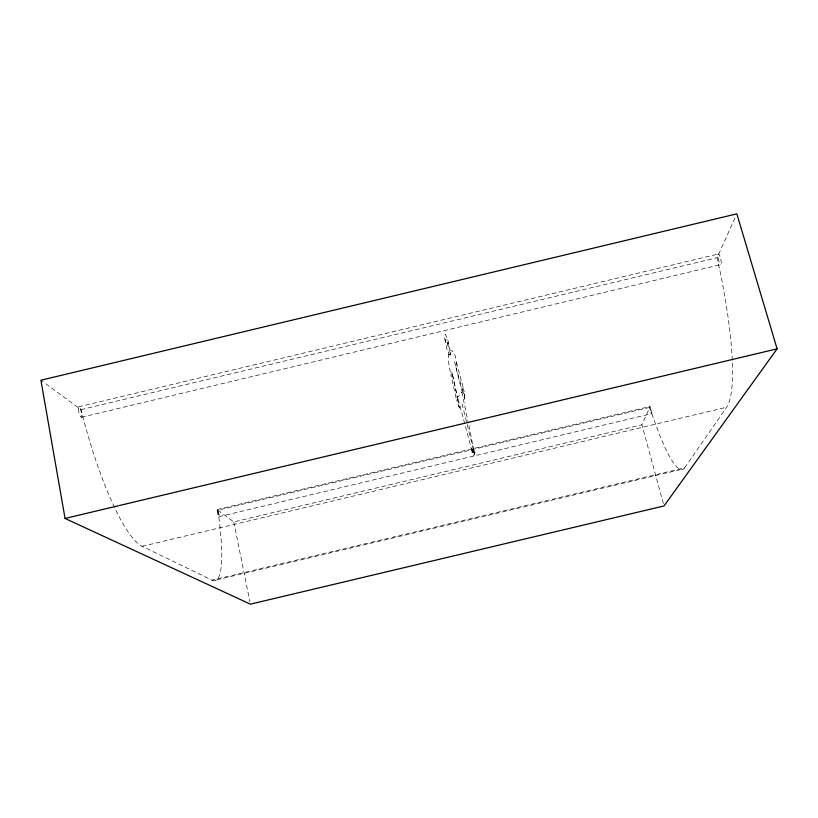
<?xml version="1.0" encoding="UTF-8"?>
<svg xmlns="http://www.w3.org/2000/svg" width="818" height="818" viewBox="0 0 818 818"><rect width="100%" height="100%" fill="white"/><g stroke="black" fill="none" stroke-linecap="round" stroke-linejoin="round"><path stroke-width="0.61" stroke-dasharray="4.09 3.07" d="M449.143 350.36C449.655 360.615 443.969 341.116 446.014 339.071L448.233 346.893L447.916 342.251L448.162 342.742L448.53 346.566M462.63 389.797L464.522 399.174L464.348 393.857M473.898 452.497L474.532 454.205L473.786 455.554C470.626 452.006 471.822 441.597 473.898 452.497L474.532 454.205M448.693 345.789L450.738 352.865L450.135 355.288L448.601 353.928M464.88 396.986L464.583 393.928M472.068 451.291L457.64 397.057M448.622 353.836L448.182 358.427L448.877 364.317L450.779 374.48L452.313 375.053L451.158 369.153M450.738 352.865L449.747 354.808L448.765 354.235M663.337 503.489L641.915 424.798L649.768 407.364A125.052 19.233 76.5 0 0 684.646 467.835L212.077 580.146L142.127 546.312A153.886 32.055 76.1 0 1 80.972 409.654L40.9 380.217M684.646 467.835L726.66 407.231A154.418 29.274 77 0 0 717.1 257.721L735.801 216.146M474.358 453.305L475.023 452.651L474.46 454.685M452.548 374.9L457.548 397.262L462.17 392.159L455.912 367.405C456.935 362.067 455.974 351.801 450.237 349.93M452.497 374.93L457.589 399.123L456.608 400.206L450.892 374.532M459.491 407.896L456.72 400.063M473.908 450.749L468.663 424.205M78.589 406.812L718.521 253.958M80.972 409.654L717.1 257.721M81.483 417.252L720.699 264.613A5.481 1.155 77 0 0 720.177 256.975A5.481 1.155 77 0 0 717.969 256.279A5.481 1.155 77 0 0 720.699 264.613M217.291 509.491L649.932 406.505M212.077 580.146A124.714 21.094 76.7 0 0 217.813 510.187L649.768 407.364M219.04 516.659L651.609 413.704A3.712 0.532 76.1 0 0 650.862 408.458A3.712 0.532 76.1 0 0 649.84 408.141A3.712 0.532 76.1 0 0 651.609 413.704M217.813 510.187L233.784 521.915L641.915 424.798M142.127 546.312L726.66 407.231M216.637 579.87L680.832 469.563M456.444 362.558L463.775 389.317L462.906 388.857L462.599 389.92L455.974 367.313M445.432 341.944L444.471 337.936L445.207 334.265L447.395 337.885L449.143 346.587M474.143 450.636L475.023 452.651M464.563 398.867L464.522 393.264L463.479 388.887M457.507 399.194L459.552 408.008L457.988 404.47M473.786 451.444L472.722 450.043L472.487 452.875M462.058 403.795L474.287 453.039L472.446 448.254L472.334 452.487M461.894 392.129L467.947 421.423M454.593 361.76L455.912 367.405M233.784 521.915L249.889 601.67M217.199 510.861A3.701 0.583 77.1 0 0 218.876 516.649A3.701 0.583 77.1 0 0 218.416 511.72A3.701 0.583 77.1 0 0 217.199 510.861M78.262 409.02A5.46 1.268 76.1 0 0 81.166 417.323A5.46 1.268 76.1 0 0 80.685 409.767A5.46 1.268 76.1 0 0 78.262 409.02"/><path stroke-width="1.23" d="M777.1 348.836L664.011 505.943L250.4 604.154L65.062 518.459L40.9 380.217L736.844 213.846L777.1 348.836L65.062 518.459"/></g></svg>
